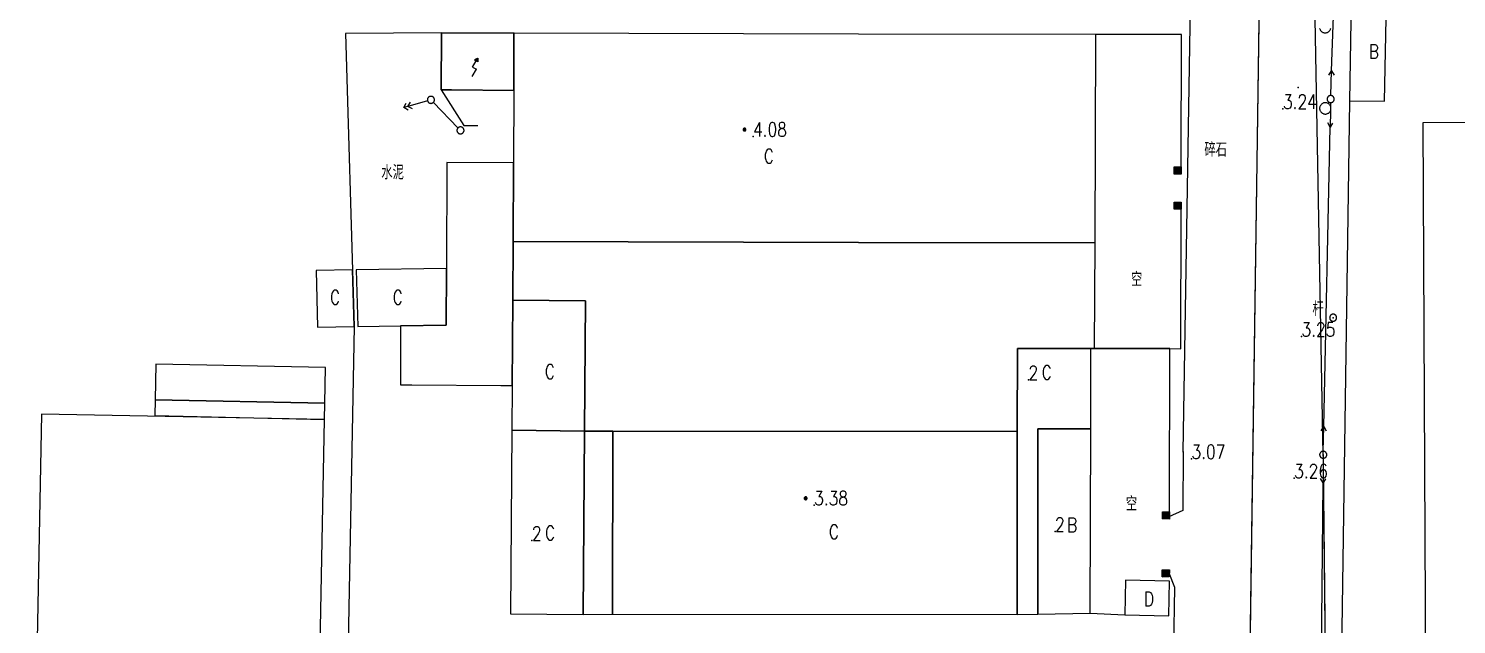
# Model space of a CAD drawing. Extents: x 500064 to 501389, y 2542464 to 2545400.
# Drawn here: x 500691.2 to 500792.4, y 2543283.6 to 2543325.7 of the extents above; entities that cross this region are included whole.
import ezdxf

# ---------------------------------------------------------------- set-up
doc = ezdxf.new("R2010")
doc.units = 0
doc.header["$LTSCALE"] = 0.5
doc.linetypes.add('CENTER', pattern=[50.8, 31.75, -6.35, 6.35, -6.35])
doc.layers.add('地形图', color=8, linetype='CONTINUOUS')
doc.styles.add('HZ', font='romans.shx', dxfattribs={"width": 0.8, "bigfont": 'hztxt.shx'})

msp = doc.modelspace()

# ---------------------------------------------------------------- linework, layer by layer
at = {"layer": '地形图', "color": 1, "linetype": 'Continuous'}
msp.add_line((500776.46, 2543190), (500779.91, 2543431.14), dxfattribs=at)
at = {"layer": '地形图', "color": 1, "linetype": 'Continuous', "flags": 128}
msp.add_lwpolyline([(500776.44, 2543188.25), (500779.94, 2543432.89)], dxfattribs=at)
at = {"layer": '地形图'}
for points in [[(500773.02, 2543295.78), (500774.33, 2543374.79)], [(500783.55, 2543322.76), (500783.98, 2543335.06)], [(500782.95, 2543295.58), (500782.37, 2543326.43), (500784.94, 2543327.68)], [(500782.7, 2543325.76), (500782.71, 2543325.72), (500782.73, 2543325.68), (500782.74, 2543325.65), (500782.77, 2543325.61), (500782.79, 2543325.58), (500782.82, 2543325.55), (500782.86, 2543325.52), (500782.89, 2543325.5), (500782.93, 2543325.48), (500782.97, 2543325.47), (500783.01, 2543325.45), (500783.05, 2543325.45), (500783.09, 2543325.45)], [(500783.09, 2543325.45), (500783.13, 2543325.45), (500783.17, 2543325.45), (500783.21, 2543325.47), (500783.25, 2543325.48), (500783.29, 2543325.5), (500783.33, 2543325.52), (500783.36, 2543325.55), (500783.39, 2543325.58), (500783.41, 2543325.61), (500783.44, 2543325.65), (500783.46, 2543325.68), (500783.47, 2543325.72), (500783.48, 2543325.76)], [(500720.48, 2543325.45), (500713.66, 2543325.41)], [(500713.66, 2543325.41), (500713.85, 2543319), (500714.29, 2543304.66)], [(500725.59, 2543321.37), (500721.19, 2543321.4), (500720.46, 2543321.4), (500720.48, 2543325.45), (500725.61, 2543325.42), (500725.59, 2543321.37)], [(500772.89, 2543315.95), (500772.92, 2543325.32), (500766.83, 2543325.32)], [(500723.04, 2543323.4), (500722.92, 2543323.46), (500722.82, 2543323.52), (500722.87, 2543323.55), (500722.91, 2543323.58), (500722.96, 2543323.61), (500723.01, 2543323.64), (500723.04, 2543323.66), (500723.04, 2543323.63), (500723.04, 2543323.57), (500723.04, 2543323.51), (500723.04, 2543323.46), (500723.04, 2543323.4)], [(500723.01, 2543323.64), (500723.04, 2543323.63), (500722.96, 2543323.61), (500723.04, 2543323.57), (500722.91, 2543323.58), (500723.04, 2543323.51), (500722.87, 2543323.55), (500723.04, 2543323.46), (500722.82, 2543323.52)], [(500722.64, 2543322.36), (500722.96, 2543322.88)], [(500722.66, 2543323.01), (500722.92, 2543323.46)], [(500722.66, 2543323.01), (500722.96, 2543322.88)], [(500783.36, 2543322.46), (500783.55, 2543322.76)], [(500783.49, 2543321.01), (500783.55, 2543322.76)], [(500783.55, 2543322.76), (500783.72, 2543322.44)], [(500719.49, 2543320.63), (500718.1, 2543320.23), (500717.81, 2543320.15)], [(500718.1, 2543320.23), (500718.27, 2543320.54)], [(500719.73, 2543320.45), (500719.74, 2543320.45), (500719.76, 2543320.46), (500719.77, 2543320.46), (500719.79, 2543320.46), (500719.8, 2543320.47), (500719.82, 2543320.47), (500719.83, 2543320.48), (500719.85, 2543320.49), (500719.86, 2543320.49), (500719.87, 2543320.5), (500719.89, 2543320.51), (500719.9, 2543320.52), (500719.9, 2543320.52), (500719.91, 2543320.53), (500719.92, 2543320.54), (500719.93, 2543320.56), (500719.94, 2543320.57), (500719.95, 2543320.58), (500719.95, 2543320.6), (500719.96, 2543320.61), (500719.96, 2543320.63), (500719.97, 2543320.64), (500719.97, 2543320.66), (500719.97, 2543320.67), (500719.98, 2543320.69), (500719.98, 2543320.7), (500719.98, 2543320.72), (500719.97, 2543320.74), (500719.97, 2543320.75), (500719.97, 2543320.77), (500719.96, 2543320.78), (500719.96, 2543320.8), (500719.95, 2543320.81), (500719.95, 2543320.82), (500719.94, 2543320.84), (500719.93, 2543320.85), (500719.92, 2543320.86), (500719.91, 2543320.88), (500719.9, 2543320.89), (500719.89, 2543320.9), (500719.87, 2543320.91), (500719.86, 2543320.92), (500719.85, 2543320.92), (500719.83, 2543320.93), (500719.82, 2543320.94), (500719.8, 2543320.94), (500719.79, 2543320.95), (500719.77, 2543320.95), (500719.76, 2543320.95), (500719.74, 2543320.95), (500719.73, 2543320.95), (500719.71, 2543320.95), (500719.69, 2543320.95), (500719.68, 2543320.95), (500719.66, 2543320.95), (500719.65, 2543320.94), (500719.63, 2543320.94), (500719.62, 2543320.93), (500719.61, 2543320.92), (500719.59, 2543320.92), (500719.58, 2543320.91), (500719.57, 2543320.9), (500719.56, 2543320.89), (500719.54, 2543320.88), (500719.53, 2543320.86), (500719.52, 2543320.85), (500719.52, 2543320.84), (500719.51, 2543320.82), (500719.5, 2543320.81), (500719.49, 2543320.8), (500719.49, 2543320.78), (500719.48, 2543320.77), (500719.48, 2543320.75), (500719.48, 2543320.74), (500719.48, 2543320.72), (500719.48, 2543320.7), (500719.48, 2543320.69), (500719.48, 2543320.67), (500719.48, 2543320.66), (500719.48, 2543320.64), (500719.49, 2543320.63), (500719.49, 2543320.63), (500719.49, 2543320.61), (500719.5, 2543320.6), (500719.51, 2543320.58), (500719.52, 2543320.57), (500719.52, 2543320.56), (500719.53, 2543320.54), (500719.54, 2543320.53), (500719.56, 2543320.52), (500719.57, 2543320.51), (500719.58, 2543320.5), (500719.59, 2543320.49), (500719.61, 2543320.49), (500719.62, 2543320.48), (500719.63, 2543320.47), (500719.65, 2543320.47), (500719.66, 2543320.46), (500719.68, 2543320.46), (500719.69, 2543320.46), (500719.71, 2543320.45), (500719.73, 2543320.45)], [(500719.73, 2543320.45), (500719.74, 2543320.45), (500719.76, 2543320.46), (500719.77, 2543320.46), (500719.79, 2543320.46), (500719.8, 2543320.47), (500719.82, 2543320.47), (500719.83, 2543320.48), (500719.85, 2543320.49), (500719.86, 2543320.49), (500719.87, 2543320.5), (500719.89, 2543320.51), (500719.9, 2543320.52), (500719.9, 2543320.52), (500719.91, 2543320.53), (500719.92, 2543320.54), (500719.93, 2543320.56), (500719.94, 2543320.57), (500719.95, 2543320.58), (500719.95, 2543320.6), (500719.96, 2543320.61), (500719.96, 2543320.63), (500719.97, 2543320.64), (500719.97, 2543320.66), (500719.97, 2543320.67), (500719.98, 2543320.69), (500719.98, 2543320.7), (500719.98, 2543320.72), (500719.97, 2543320.74), (500719.97, 2543320.75), (500719.97, 2543320.77), (500719.96, 2543320.78), (500719.96, 2543320.8), (500719.95, 2543320.81), (500719.95, 2543320.82), (500719.94, 2543320.84), (500719.93, 2543320.85), (500719.92, 2543320.86), (500719.91, 2543320.88), (500719.9, 2543320.89), (500719.89, 2543320.9), (500719.87, 2543320.91), (500719.86, 2543320.92), (500719.85, 2543320.92), (500719.83, 2543320.93), (500719.82, 2543320.94), (500719.8, 2543320.94), (500719.79, 2543320.95), (500719.77, 2543320.95), (500719.76, 2543320.95), (500719.74, 2543320.95), (500719.73, 2543320.95), (500719.71, 2543320.95), (500719.69, 2543320.95), (500719.68, 2543320.95), (500719.66, 2543320.95), (500719.65, 2543320.94), (500719.63, 2543320.94), (500719.62, 2543320.93), (500719.61, 2543320.92), (500719.59, 2543320.92), (500719.58, 2543320.91), (500719.57, 2543320.9), (500719.56, 2543320.89), (500719.54, 2543320.88), (500719.53, 2543320.86), (500719.52, 2543320.85), (500719.52, 2543320.84), (500719.51, 2543320.82), (500719.5, 2543320.81), (500719.49, 2543320.8), (500719.49, 2543320.78), (500719.48, 2543320.77), (500719.48, 2543320.75), (500719.48, 2543320.74), (500719.48, 2543320.72), (500719.48, 2543320.7), (500719.48, 2543320.69), (500719.48, 2543320.67), (500719.48, 2543320.66), (500719.48, 2543320.64), (500719.49, 2543320.63), (500719.49, 2543320.63), (500719.49, 2543320.61), (500719.5, 2543320.6), (500719.51, 2543320.58), (500719.52, 2543320.57), (500719.52, 2543320.56), (500719.53, 2543320.54), (500719.54, 2543320.53), (500719.56, 2543320.52), (500719.57, 2543320.51), (500719.58, 2543320.5), (500719.59, 2543320.49), (500719.61, 2543320.49), (500719.62, 2543320.48), (500719.63, 2543320.47), (500719.65, 2543320.47), (500719.66, 2543320.46), (500719.68, 2543320.46), (500719.69, 2543320.46), (500719.71, 2543320.45), (500719.73, 2543320.45)], [(500719.9, 2543320.52), (500721.64, 2543318.72)], [(500720.46, 2543321.4), (500722.05, 2543318.89), (500723.05, 2543318.89)], [(500783.48, 2543320.51), (500783.5, 2543320.51), (500783.51, 2543320.51), (500783.53, 2543320.51), (500783.54, 2543320.51), (500783.56, 2543320.52), (500783.57, 2543320.52), (500783.59, 2543320.53), (500783.6, 2543320.54), (500783.61, 2543320.55), (500783.63, 2543320.55), (500783.64, 2543320.56), (500783.65, 2543320.57), (500783.66, 2543320.59), (500783.67, 2543320.6), (500783.68, 2543320.61), (500783.69, 2543320.62), (500783.7, 2543320.64), (500783.71, 2543320.65), (500783.71, 2543320.66), (500783.72, 2543320.68), (500783.72, 2543320.69), (500783.73, 2543320.71), (500783.73, 2543320.73), (500783.73, 2543320.74), (500783.73, 2543320.76), (500783.73, 2543320.77), (500783.73, 2543320.79), (500783.73, 2543320.8), (500783.72, 2543320.82), (500783.72, 2543320.83), (500783.71, 2543320.85), (500783.71, 2543320.86), (500783.7, 2543320.88), (500783.69, 2543320.89), (500783.68, 2543320.9), (500783.67, 2543320.92), (500783.66, 2543320.93), (500783.65, 2543320.94), (500783.64, 2543320.95), (500783.63, 2543320.96), (500783.61, 2543320.97), (500783.6, 2543320.98), (500783.59, 2543320.98), (500783.57, 2543320.99), (500783.56, 2543320.99), (500783.54, 2543321), (500783.53, 2543321), (500783.51, 2543321), (500783.5, 2543321.01), (500783.49, 2543321.01), (500783.48, 2543321.01), (500783.46, 2543321.01), (500783.45, 2543321), (500783.43, 2543321), (500783.42, 2543321), (500783.4, 2543320.99), (500783.39, 2543320.99), (500783.37, 2543320.98), (500783.36, 2543320.98), (500783.35, 2543320.97), (500783.33, 2543320.96), (500783.32, 2543320.95), (500783.31, 2543320.94), (500783.3, 2543320.93), (500783.29, 2543320.92), (500783.28, 2543320.9), (500783.27, 2543320.89), (500783.26, 2543320.88), (500783.25, 2543320.86), (500783.25, 2543320.85), (500783.24, 2543320.83), (500783.24, 2543320.82), (500783.23, 2543320.8), (500783.23, 2543320.79), (500783.23, 2543320.77), (500783.23, 2543320.76), (500783.23, 2543320.74), (500783.23, 2543320.73), (500783.23, 2543320.71), (500783.24, 2543320.69), (500783.24, 2543320.68), (500783.25, 2543320.66), (500783.25, 2543320.65), (500783.26, 2543320.64), (500783.27, 2543320.62), (500783.28, 2543320.61), (500783.29, 2543320.6), (500783.3, 2543320.59), (500783.31, 2543320.57), (500783.32, 2543320.56), (500783.33, 2543320.55), (500783.35, 2543320.55), (500783.36, 2543320.54), (500783.37, 2543320.53), (500783.39, 2543320.52), (500783.4, 2543320.52), (500783.42, 2543320.51), (500783.43, 2543320.51), (500783.45, 2543320.51), (500783.46, 2543320.51), (500783.47, 2543320.51), (500783.48, 2543320.51)], [(500783.47, 2543320.51), (500783.47, 2543320.25), (500783.46, 2543319.93), (500783.44, 2543318.76)], [(500784.82, 2543320.63), (500784.13, 2543273.47)], [(500717.81, 2543320.15), (500717.98, 2543320.46)], [(500718.12, 2543319.98), (500717.81, 2543320.15)], [(500718.41, 2543320.06), (500718.1, 2543320.23)], [(500783.1, 2543319.7), (500783.14, 2543319.7), (500783.18, 2543319.71), (500783.22, 2543319.72), (500783.26, 2543319.73), (500783.3, 2543319.75), (500783.34, 2543319.77), (500783.37, 2543319.8), (500783.4, 2543319.83), (500783.42, 2543319.86), (500783.45, 2543319.9), (500783.46, 2543319.93), (500783.47, 2543319.93), (500783.48, 2543319.97), (500783.49, 2543320.01), (500783.5, 2543320.05), (500783.5, 2543320.1), (500783.5, 2543320.14), (500783.49, 2543320.18), (500783.48, 2543320.22), (500783.47, 2543320.25), (500783.47, 2543320.26), (500783.45, 2543320.3), (500783.42, 2543320.33), (500783.4, 2543320.36), (500783.37, 2543320.39), (500783.34, 2543320.42), (500783.3, 2543320.44), (500783.26, 2543320.46), (500783.22, 2543320.48), (500783.18, 2543320.49), (500783.14, 2543320.49), (500783.1, 2543320.5), (500783.06, 2543320.49), (500783.02, 2543320.49), (500782.98, 2543320.48), (500782.94, 2543320.46), (500782.9, 2543320.44), (500782.87, 2543320.42), (500782.83, 2543320.39), (500782.8, 2543320.36), (500782.78, 2543320.33), (500782.75, 2543320.3), (500782.74, 2543320.26), (500782.72, 2543320.22), (500782.71, 2543320.18), (500782.7, 2543320.14), (500782.7, 2543320.1), (500782.7, 2543320.05), (500782.71, 2543320.01), (500782.72, 2543319.97), (500782.74, 2543319.93), (500782.75, 2543319.9), (500782.78, 2543319.86), (500782.8, 2543319.83), (500782.83, 2543319.8), (500782.87, 2543319.77), (500782.9, 2543319.75), (500782.94, 2543319.73), (500782.98, 2543319.72), (500783.02, 2543319.71), (500783.06, 2543319.7), (500783.1, 2543319.7)], [(500721.82, 2543318.29), (500721.83, 2543318.29), (500721.85, 2543318.29), (500721.86, 2543318.29), (500721.88, 2543318.3), (500721.89, 2543318.3), (500721.91, 2543318.31), (500721.92, 2543318.31), (500721.94, 2543318.32), (500721.95, 2543318.33), (500721.96, 2543318.34), (500721.98, 2543318.35), (500721.99, 2543318.36), (500722, 2543318.37), (500722.01, 2543318.38), (500722.02, 2543318.39), (500722.03, 2543318.41), (500722.04, 2543318.42), (500722.04, 2543318.43), (500722.05, 2543318.45), (500722.06, 2543318.46), (500722.06, 2543318.48), (500722.06, 2543318.49), (500722.07, 2543318.51), (500722.07, 2543318.52), (500722.07, 2543318.54), (500722.07, 2543318.56), (500722.07, 2543318.57), (500722.06, 2543318.59), (500722.06, 2543318.6), (500722.06, 2543318.62), (500722.05, 2543318.63), (500722.04, 2543318.65), (500722.04, 2543318.66), (500722.03, 2543318.67), (500722.02, 2543318.69), (500722.01, 2543318.7), (500722, 2543318.71), (500721.99, 2543318.72), (500721.98, 2543318.73), (500721.96, 2543318.74), (500721.95, 2543318.75), (500721.94, 2543318.76), (500721.92, 2543318.77), (500721.91, 2543318.77), (500721.89, 2543318.78), (500721.88, 2543318.78), (500721.86, 2543318.79), (500721.85, 2543318.79), (500721.83, 2543318.79), (500721.82, 2543318.79), (500721.8, 2543318.79), (500721.79, 2543318.79), (500721.77, 2543318.79), (500721.76, 2543318.78), (500721.74, 2543318.78), (500721.73, 2543318.77), (500721.71, 2543318.77), (500721.7, 2543318.76), (500721.68, 2543318.75), (500721.67, 2543318.74), (500721.66, 2543318.73), (500721.65, 2543318.72), (500721.64, 2543318.72), (500721.64, 2543318.71), (500721.62, 2543318.7), (500721.62, 2543318.69), (500721.61, 2543318.67), (500721.6, 2543318.66), (500721.59, 2543318.65), (500721.58, 2543318.63), (500721.58, 2543318.62), (500721.58, 2543318.6), (500721.57, 2543318.59), (500721.57, 2543318.57), (500721.57, 2543318.56), (500721.57, 2543318.54), (500721.57, 2543318.52), (500721.57, 2543318.51), (500721.57, 2543318.49), (500721.58, 2543318.48), (500721.58, 2543318.46), (500721.58, 2543318.45), (500721.59, 2543318.43), (500721.6, 2543318.42), (500721.61, 2543318.41), (500721.62, 2543318.39), (500721.62, 2543318.38), (500721.64, 2543318.37), (500721.65, 2543318.36), (500721.66, 2543318.35), (500721.67, 2543318.34), (500721.68, 2543318.33), (500721.7, 2543318.32), (500721.71, 2543318.31), (500721.73, 2543318.31), (500721.74, 2543318.3), (500721.76, 2543318.3), (500721.77, 2543318.29), (500721.79, 2543318.29), (500721.8, 2543318.29), (500721.82, 2543318.29)], [(500741.95, 2543318.5), (500741.96, 2543318.5), (500741.97, 2543318.5), (500741.98, 2543318.5), (500741.99, 2543318.51), (500742, 2543318.51), (500742.01, 2543318.52), (500742.02, 2543318.52), (500742.02, 2543318.53), (500742.03, 2543318.54), (500742.03, 2543318.54), (500742.04, 2543318.55), (500742.04, 2543318.56), (500742.04, 2543318.57), (500742.05, 2543318.58), (500742.05, 2543318.59), (500742.05, 2543318.6), (500742.05, 2543318.61), (500742.05, 2543318.62), (500742.04, 2543318.63), (500742.04, 2543318.64), (500742.04, 2543318.64), (500742.04, 2543318.65), (500742.03, 2543318.66), (500742.02, 2543318.66), (500742.02, 2543318.67), (500742.01, 2543318.68), (500742, 2543318.68), (500742, 2543318.69), (500741.99, 2543318.69), (500741.98, 2543318.69), (500741.97, 2543318.7), (500741.96, 2543318.7), (500741.95, 2543318.7), (500741.94, 2543318.7), (500741.93, 2543318.7), (500741.92, 2543318.69), (500741.91, 2543318.69), (500741.9, 2543318.68), (500741.89, 2543318.68), (500741.88, 2543318.67), (500741.88, 2543318.66), (500741.87, 2543318.66), (500741.87, 2543318.65), (500741.86, 2543318.65), (500741.86, 2543318.64), (500741.85, 2543318.63), (500741.85, 2543318.62), (500741.85, 2543318.61), (500741.85, 2543318.6), (500741.85, 2543318.59), (500741.85, 2543318.58), (500741.85, 2543318.57), (500741.86, 2543318.56), (500741.86, 2543318.55), (500741.86, 2543318.55), (500741.87, 2543318.54), (500741.88, 2543318.53), (500741.88, 2543318.52), (500741.89, 2543318.52), (500741.9, 2543318.51), (500741.9, 2543318.51), (500741.91, 2543318.51), (500741.92, 2543318.5), (500741.93, 2543318.5), (500741.94, 2543318.5), (500741.95, 2543318.5)], [(500741.9, 2543318.51), (500742.03, 2543318.54), (500742.04, 2543318.55), (500741.86, 2543318.55), (500741.86, 2543318.55), (500742.05, 2543318.6), (500741.85, 2543318.6), (500742.04, 2543318.64), (500742.04, 2543318.65), (500741.86, 2543318.65), (500741.87, 2543318.65), (500742, 2543318.69)], [(500783, 2543297.58), (500783.44, 2543318.76)], [(500783.44, 2543318.76), (500783.27, 2543319.07)], [(500783.62, 2543319.06), (500783.44, 2543318.76)], [(500772.39, 2543315.95), (500772.44, 2543315.45), (500772.44, 2543315.95), (500772.49, 2543315.45), (500772.49, 2543315.95), (500772.54, 2543315.45), (500772.54, 2543315.95), (500772.59, 2543315.45), (500772.59, 2543315.95), (500772.64, 2543315.45), (500772.64, 2543315.95), (500772.69, 2543315.45), (500772.69, 2543315.95), (500772.74, 2543315.45), (500772.74, 2543315.95), (500772.79, 2543315.45), (500772.79, 2543315.95), (500772.84, 2543315.45), (500772.84, 2543315.95), (500772.89, 2543315.45)], [(500772.89, 2543315.45), (500772.84, 2543315.45), (500772.79, 2543315.45), (500772.74, 2543315.45), (500772.69, 2543315.45), (500772.64, 2543315.45), (500772.59, 2543315.45), (500772.54, 2543315.45), (500772.49, 2543315.45), (500772.44, 2543315.45), (500772.39, 2543315.45), (500772.39, 2543315.95), (500772.44, 2543315.95), (500772.49, 2543315.95), (500772.54, 2543315.95), (500772.59, 2543315.95), (500772.64, 2543315.95), (500772.69, 2543315.95), (500772.74, 2543315.95), (500772.79, 2543315.95), (500772.84, 2543315.95), (500772.89, 2543315.95), (500772.89, 2543315.45)], [(500772.39, 2543313.46), (500772.44, 2543312.96), (500772.44, 2543313.46), (500772.49, 2543312.96), (500772.49, 2543313.46), (500772.54, 2543312.96), (500772.54, 2543313.46), (500772.59, 2543312.96), (500772.59, 2543313.46), (500772.64, 2543312.96), (500772.64, 2543313.46), (500772.69, 2543312.96), (500772.69, 2543313.46), (500772.74, 2543312.96), (500772.74, 2543313.46), (500772.79, 2543312.96), (500772.79, 2543313.46), (500772.84, 2543312.96), (500772.84, 2543313.46), (500772.89, 2543312.96)], [(500772.89, 2543312.96), (500772.84, 2543312.96), (500772.79, 2543312.96), (500772.74, 2543312.96), (500772.69, 2543312.96), (500772.64, 2543312.96), (500772.59, 2543312.96), (500772.54, 2543312.96), (500772.49, 2543312.96), (500772.44, 2543312.96), (500772.39, 2543312.96), (500772.39, 2543313.46), (500772.44, 2543313.46), (500772.49, 2543313.46), (500772.54, 2543313.46), (500772.59, 2543313.46), (500772.64, 2543313.46), (500772.69, 2543313.46), (500772.74, 2543313.46), (500772.79, 2543313.46), (500772.84, 2543313.46), (500772.89, 2543313.46), (500772.89, 2543312.96)], [(500766.74, 2543303.1), (500766.84, 2543303.1), (500772.08, 2543303.09), (500772.86, 2543303.08), (500772.89, 2543312.96)], [(500783.65, 2543305.03), (500783.67, 2543305.03), (500783.69, 2543305.03), (500783.7, 2543305.03), (500783.72, 2543305.04), (500783.73, 2543305.04), (500783.75, 2543305.05), (500783.76, 2543305.05), (500783.78, 2543305.06), (500783.79, 2543305.07), (500783.8, 2543305.08), (500783.81, 2543305.09), (500783.83, 2543305.1), (500783.84, 2543305.11), (500783.85, 2543305.12), (500783.86, 2543305.13), (500783.87, 2543305.15), (500783.87, 2543305.16), (500783.88, 2543305.17), (500783.89, 2543305.19), (500783.89, 2543305.2), (500783.9, 2543305.22), (500783.9, 2543305.23), (500783.9, 2543305.25), (500783.9, 2543305.26), (500783.9, 2543305.28), (500783.9, 2543305.3), (500783.9, 2543305.31), (500783.9, 2543305.33), (500783.9, 2543305.34), (500783.89, 2543305.36), (500783.89, 2543305.37), (500783.88, 2543305.39), (500783.87, 2543305.4), (500783.87, 2543305.41), (500783.86, 2543305.43), (500783.85, 2543305.44), (500783.84, 2543305.45), (500783.83, 2543305.46), (500783.81, 2543305.47), (500783.8, 2543305.48), (500783.79, 2543305.49), (500783.78, 2543305.5), (500783.76, 2543305.51), (500783.75, 2543305.51), (500783.73, 2543305.52), (500783.72, 2543305.52), (500783.7, 2543305.53), (500783.69, 2543305.53), (500783.67, 2543305.53), (500783.65, 2543305.53), (500783.64, 2543305.53), (500783.62, 2543305.53), (500783.61, 2543305.53), (500783.59, 2543305.52), (500783.58, 2543305.52), (500783.56, 2543305.51), (500783.55, 2543305.51), (500783.53, 2543305.5), (500783.52, 2543305.49), (500783.51, 2543305.48), (500783.5, 2543305.47), (500783.48, 2543305.46), (500783.47, 2543305.45), (500783.46, 2543305.44), (500783.45, 2543305.43), (500783.44, 2543305.41), (500783.44, 2543305.4), (500783.43, 2543305.39), (500783.42, 2543305.37), (500783.42, 2543305.36), (500783.41, 2543305.34), (500783.41, 2543305.33), (500783.41, 2543305.31), (500783.41, 2543305.3), (500783.4, 2543305.28), (500783.41, 2543305.26), (500783.41, 2543305.25), (500783.41, 2543305.23), (500783.41, 2543305.22), (500783.42, 2543305.2), (500783.42, 2543305.19), (500783.43, 2543305.17), (500783.44, 2543305.16), (500783.44, 2543305.15), (500783.45, 2543305.13), (500783.46, 2543305.12), (500783.47, 2543305.11), (500783.48, 2543305.1), (500783.5, 2543305.09), (500783.51, 2543305.08), (500783.52, 2543305.07), (500783.53, 2543305.06), (500783.55, 2543305.05), (500783.56, 2543305.05), (500783.58, 2543305.04), (500783.59, 2543305.04), (500783.61, 2543305.03), (500783.62, 2543305.03), (500783.64, 2543305.03), (500783.65, 2543305.03)], [(500714.29, 2543304.66), (500713.14, 2543244.94), (500713.1, 2543242.09)], [(500772.07, 2543291.53), (500772.07, 2543291.53), (500772.08, 2543303.09), (500772.08, 2543303.1), (500766.84, 2543303.1), (500766.74, 2543303.1), (500766.48, 2543303.1)], [(500725.46, 2543297.31), (500730.61, 2543297.26)], [(500782.81, 2543297.28), (500783, 2543297.58)], [(500782.96, 2543295.83), (500783, 2543297.58)], [(500783, 2543297.58), (500783.17, 2543297.27)], [(500773.02, 2543295.78), (500773.01, 2543291.63), (500772.01, 2543291.19)], [(500782.95, 2543295.33), (500782.97, 2543295.33), (500782.99, 2543295.33), (500783, 2543295.33), (500783.02, 2543295.34), (500783.03, 2543295.34), (500783.05, 2543295.35), (500783.06, 2543295.35), (500783.07, 2543295.36), (500783.09, 2543295.37), (500783.1, 2543295.38), (500783.11, 2543295.39), (500783.13, 2543295.4), (500783.14, 2543295.41), (500783.15, 2543295.42), (500783.16, 2543295.43), (500783.17, 2543295.44), (500783.17, 2543295.46), (500783.18, 2543295.47), (500783.19, 2543295.49), (500783.19, 2543295.5), (500783.2, 2543295.52), (500783.2, 2543295.53), (500783.2, 2543295.55), (500783.2, 2543295.56), (500783.2, 2543295.58), (500783.2, 2543295.59), (500783.2, 2543295.61), (500783.2, 2543295.62), (500783.2, 2543295.64), (500783.19, 2543295.66), (500783.19, 2543295.67), (500783.18, 2543295.68), (500783.17, 2543295.7), (500783.17, 2543295.71), (500783.16, 2543295.72), (500783.15, 2543295.74), (500783.14, 2543295.75), (500783.13, 2543295.76), (500783.11, 2543295.77), (500783.1, 2543295.78), (500783.09, 2543295.79), (500783.07, 2543295.8), (500783.06, 2543295.8), (500783.05, 2543295.81), (500783.03, 2543295.82), (500783.02, 2543295.82), (500783, 2543295.82), (500782.99, 2543295.83), (500782.97, 2543295.83), (500782.96, 2543295.83), (500782.95, 2543295.83), (500782.94, 2543295.83), (500782.92, 2543295.83), (500782.91, 2543295.82), (500782.89, 2543295.82), (500782.88, 2543295.82), (500782.86, 2543295.81), (500782.85, 2543295.8), (500782.83, 2543295.8), (500782.82, 2543295.79), (500782.81, 2543295.78), (500782.79, 2543295.77), (500782.78, 2543295.76), (500782.77, 2543295.75), (500782.76, 2543295.74), (500782.75, 2543295.72), (500782.74, 2543295.71), (500782.74, 2543295.7), (500782.73, 2543295.68), (500782.72, 2543295.67), (500782.72, 2543295.66), (500782.71, 2543295.64), (500782.71, 2543295.62), (500782.71, 2543295.61), (500782.7, 2543295.59), (500782.7, 2543295.58), (500782.7, 2543295.56), (500782.71, 2543295.55), (500782.71, 2543295.53), (500782.71, 2543295.52), (500782.72, 2543295.5), (500782.72, 2543295.49), (500782.73, 2543295.47), (500782.74, 2543295.46), (500782.74, 2543295.44), (500782.75, 2543295.43), (500782.76, 2543295.42), (500782.77, 2543295.41), (500782.78, 2543295.4), (500782.79, 2543295.39), (500782.81, 2543295.38), (500782.82, 2543295.37), (500782.83, 2543295.36), (500782.85, 2543295.35), (500782.86, 2543295.35), (500782.88, 2543295.34), (500782.89, 2543295.34), (500782.91, 2543295.33), (500782.92, 2543295.33), (500782.94, 2543295.33), (500782.95, 2543295.33), (500782.95, 2543295.33)], [(500782.95, 2543295.33), (500782.94, 2543293.58)], [(500782.94, 2543293.58), (500782.76, 2543293.89)], [(500782.79, 2543276.59), (500782.94, 2543293.58)], [(500783.12, 2543293.88), (500782.94, 2543293.58)], [(500746.28, 2543292.39), (500746.29, 2543292.39), (500746.3, 2543292.4), (500746.31, 2543292.4), (500746.32, 2543292.4), (500746.33, 2543292.41), (500746.34, 2543292.41), (500746.35, 2543292.42), (500746.35, 2543292.43), (500746.36, 2543292.44), (500746.36, 2543292.44), (500746.37, 2543292.44), (500746.37, 2543292.45), (500746.37, 2543292.46), (500746.38, 2543292.47), (500746.38, 2543292.48), (500746.38, 2543292.49), (500746.38, 2543292.5), (500746.38, 2543292.51), (500746.37, 2543292.52), (500746.37, 2543292.53), (500746.37, 2543292.54), (500746.37, 2543292.54), (500746.36, 2543292.55), (500746.35, 2543292.56), (500746.35, 2543292.57), (500746.34, 2543292.57), (500746.33, 2543292.58), (500746.33, 2543292.58), (500746.32, 2543292.59), (500746.31, 2543292.59), (500746.3, 2543292.59), (500746.29, 2543292.59), (500746.28, 2543292.59), (500746.27, 2543292.59), (500746.26, 2543292.59), (500746.25, 2543292.59), (500746.24, 2543292.59), (500746.23, 2543292.58), (500746.22, 2543292.57), (500746.21, 2543292.57), (500746.2, 2543292.56), (500746.2, 2543292.55), (500746.19, 2543292.55), (500746.19, 2543292.54), (500746.19, 2543292.53), (500746.18, 2543292.52), (500746.18, 2543292.51), (500746.18, 2543292.5), (500746.18, 2543292.49), (500746.18, 2543292.48), (500746.18, 2543292.47), (500746.18, 2543292.46), (500746.19, 2543292.45), (500746.19, 2543292.45), (500746.19, 2543292.44), (500746.2, 2543292.44), (500746.2, 2543292.43), (500746.21, 2543292.42), (500746.22, 2543292.41), (500746.23, 2543292.41), (500746.23, 2543292.41), (500746.24, 2543292.4), (500746.25, 2543292.4), (500746.26, 2543292.4), (500746.27, 2543292.39), (500746.28, 2543292.39)], [(500746.23, 2543292.41), (500746.36, 2543292.44), (500746.37, 2543292.44), (500746.19, 2543292.44), (500746.19, 2543292.45), (500746.38, 2543292.49), (500746.18, 2543292.49), (500746.37, 2543292.54), (500746.37, 2543292.54), (500746.19, 2543292.54), (500746.19, 2543292.55), (500746.33, 2543292.58)], [(500772.07, 2543291.03), (500771.57, 2543291.04), (500771.57, 2543291.09), (500771.57, 2543291.14), (500771.57, 2543291.19), (500771.57, 2543291.24), (500771.57, 2543291.29), (500771.57, 2543291.34), (500771.57, 2543291.39), (500771.57, 2543291.44), (500771.57, 2543291.49), (500771.57, 2543291.54), (500772.07, 2543291.53), (500772.07, 2543291.53), (500772.07, 2543291.48), (500772.07, 2543291.43), (500772.07, 2543291.38), (500772.07, 2543291.33), (500772.07, 2543291.28), (500772.07, 2543291.23), (500772.07, 2543291.18), (500772.07, 2543291.13), (500772.07, 2543291.08), (500772.07, 2543291.03)], [(500771.57, 2543291.04), (500772.07, 2543291.08), (500771.57, 2543291.09), (500772.07, 2543291.13), (500771.57, 2543291.14), (500772.07, 2543291.18), (500771.57, 2543291.19), (500772.07, 2543291.23), (500771.57, 2543291.24), (500772.07, 2543291.28), (500771.57, 2543291.29), (500772.07, 2543291.33), (500771.57, 2543291.34), (500772.07, 2543291.38), (500771.57, 2543291.39), (500772.07, 2543291.43), (500771.57, 2543291.44), (500772.07, 2543291.48), (500771.57, 2543291.49), (500772.07, 2543291.53)], [(500769.96, 2543238.63), (500771.07, 2543239.2), (500772.22, 2543273.57), (500772.43, 2543286.18), (500772.04, 2543287.19)], [(500772.04, 2543286.94), (500771.54, 2543286.94), (500771.54, 2543286.99), (500771.54, 2543287.04), (500771.54, 2543287.09), (500771.54, 2543287.14), (500771.55, 2543287.19), (500771.55, 2543287.24), (500771.55, 2543287.29), (500771.55, 2543287.34), (500771.55, 2543287.39), (500771.55, 2543287.44), (500772.05, 2543287.44), (500772.05, 2543287.39), (500772.05, 2543287.34), (500772.05, 2543287.29), (500772.05, 2543287.24), (500772.05, 2543287.19), (500772.04, 2543287.14), (500772.04, 2543287.09), (500772.04, 2543287.04), (500772.04, 2543286.99), (500772.04, 2543286.94)], [(500771.54, 2543286.94), (500772.04, 2543286.99), (500771.54, 2543286.99), (500772.04, 2543287.04), (500771.54, 2543287.04), (500772.04, 2543287.09), (500771.54, 2543287.09), (500772.04, 2543287.14), (500771.54, 2543287.14), (500772.05, 2543287.19), (500771.55, 2543287.19), (500772.05, 2543287.24), (500771.55, 2543287.24), (500772.05, 2543287.29), (500771.55, 2543287.29), (500772.05, 2543287.34), (500771.55, 2543287.34), (500772.05, 2543287.39), (500771.55, 2543287.39), (500772.05, 2543287.44)], [(500766.43, 2543284.36), (500768.9, 2543284.24)]]:
    msp.add_lwpolyline(points, dxfattribs=at)
for points in [[(500787.3, 2543320.6), (500787.44, 2543327.64), (500784.94, 2543327.68), (500784.82, 2543320.63)], [(500725.61, 2543325.42), (500720.48, 2543325.45), (500720.46, 2543321.4), (500721.19, 2543321.4), (500725.59, 2543321.37)], [(500750.03, 2543325.36), (500725.61, 2543325.42), (500725.59, 2543321.37), (500725.57, 2543316.25), (500725.55, 2543310.67), (500750.03, 2543310.61), (500766.79, 2543310.57), (500766.83, 2543325.32)], [(500790.22, 2543275.22), (500803.34, 2543275.28), (500803.13, 2543319.14), (500790.01, 2543319.08)], [(500720.85, 2543316.27), (500720.82, 2543308.77), (500720.81, 2543304.75), (500717.56, 2543304.7), (500717.56, 2543300.53), (500718.36, 2543300.52), (500724.69, 2543300.48), (500725.49, 2543300.47), (500725.53, 2543306.52), (500725.55, 2543310.67), (500725.57, 2543316.25)], [(500766.79, 2543310.57), (500750.03, 2543310.61), (500725.55, 2543310.67), (500725.53, 2543306.52), (500730.68, 2543306.48), (500730.61, 2543297.26), (500732.61, 2543297.26), (500761.27, 2543297.23), (500761.28, 2543303.1), (500766.48, 2543303.1), (500766.74, 2543303.1)], [(500711.68, 2543304.61), (500714.29, 2543304.65), (500714.29, 2543304.66), (500714.17, 2543308.67), (500711.6, 2543308.63)], [(500717.56, 2543304.7), (500720.81, 2543304.75), (500720.82, 2543308.77), (500714.42, 2543308.67), (500714.54, 2543304.65)], [(500725.53, 2543306.52), (500725.49, 2543300.47), (500725.46, 2543297.31), (500730.61, 2543297.26), (500730.68, 2543306.48)], [(500761.28, 2543303.1), (500761.27, 2543297.23), (500761.27, 2543284.28), (500762.73, 2543284.3), (500762.74, 2543297.41), (500765.68, 2543297.41), (500766.48, 2543297.41), (500766.48, 2543303.1)], [(500700.18, 2543299.46), (500712.2, 2543299.24), (500712.25, 2543301.76), (500700.23, 2543301.98)], [(500700.18, 2543299.46), (500700.16, 2543298.35), (500712.18, 2543298.07), (500712.2, 2543299.24)], [(500691.21, 2543250.52), (500711.27, 2543250.14), (500712.18, 2543298.07), (500692.12, 2543298.45)], [(500725.46, 2543297.31), (500725.36, 2543284.32), (500730.51, 2543284.28), (500730.61, 2543297.26)], [(500730.61, 2543297.26), (500730.51, 2543284.28), (500732.6, 2543284.3), (500732.61, 2543297.26)], [(500732.61, 2543297.26), (500732.6, 2543284.3), (500761.27, 2543284.28), (500761.27, 2543297.23)], [(500766.48, 2543297.41), (500765.68, 2543297.41), (500762.74, 2543297.41), (500762.73, 2543284.3), (500766.43, 2543284.36)], [(500772.01, 2543284.18), (500772.06, 2543286.63), (500768.95, 2543286.7), (500768.9, 2543284.24)]]:
    msp.add_lwpolyline(points, close=True, dxfattribs=at)
at = {"layer": '地形图', "linetype": 'Continuous', "const_width": 0.1}
msp.add_lwpolyline([(500782.95, 2543295.58), (500783.19, 2543273.36), (500782.25, 2543256.12), (500782.29, 2543241.81), (500782.49, 2543240.71), (500783.02, 2543240.05), (500855.31, 2543239.83), (500863.49, 2543239.97), (500869.74, 2543240.19), (500868.83, 2543272.92), (500865.23, 2543289.41)], dxfattribs=at)
at = {"layer": '地形图', "ltscale": 10}
for p in [(500725.61, 2543325.42), (500781.18, 2543321.57), (500783.66, 2543305.28), (500773.02, 2543295.78), (500782.95, 2543295.58)]:
    msp.add_point(p, dxfattribs=at)
at = {"layer": '地形图', "linetype": 'CENTER'}
for p in [(500780.1, 2543320.07, 3.24), (500742.55, 2543318.1, 4.08), (500781.41, 2543303.94, 3.25), (500762.07, 2543300.88, 2), (500773.62, 2543295.28, 3.07), (500780.89, 2543293.92, 3.26), (500746.88, 2543292, 3.38), (500726.88, 2543289.51, 2), (500763.95, 2543290.14, 2)]:
    msp.add_point(p, dxfattribs=at)

# ---------------------------------------------------------------- texts
at = {"layer": '地形图', "ltscale": 10, "style": 'HZ', "width": 0.8}
for s, p in [('B', (500786.18, 2543323.63)), ('3.24', (500780.1, 2543320.07)), ('4.08', (500742.55, 2543318.1)), ('碎石', (500774.53, 2543316.67)), ('C', (500743.31, 2543316.22)), (' 水泥', (500715.66, 2543315.07)), ('空', (500769.33, 2543307.5)), ('C', (500712.57, 2543306.22)), ('C', (500717.01, 2543306.22)), ('杆', (500782.19, 2543305.41)), ('3.25', (500781.41, 2543303.94)), ('C', (500727.79, 2543300.96)), ('2', (500762.07, 2543300.88)), ('C', (500763, 2543300.9)), ('3.07', (500773.62, 2543295.28)), ('3.26', (500780.89, 2543293.92)), ('3.38', (500746.88, 2543292)), ('空', (500768.97, 2543291.61)), ('2', (500726.88, 2543289.51)), ('C', (500727.81, 2543289.54)), ('C', (500747.92, 2543289.62)), ('2', (500763.95, 2543290.14)), ('B', (500764.8, 2543290.11)), ('D', (500770.24, 2543284.87))]:
    msp.add_text(s, height=1, dxfattribs=at).set_placement(p)

doc.saveas('drawing.dxf')
